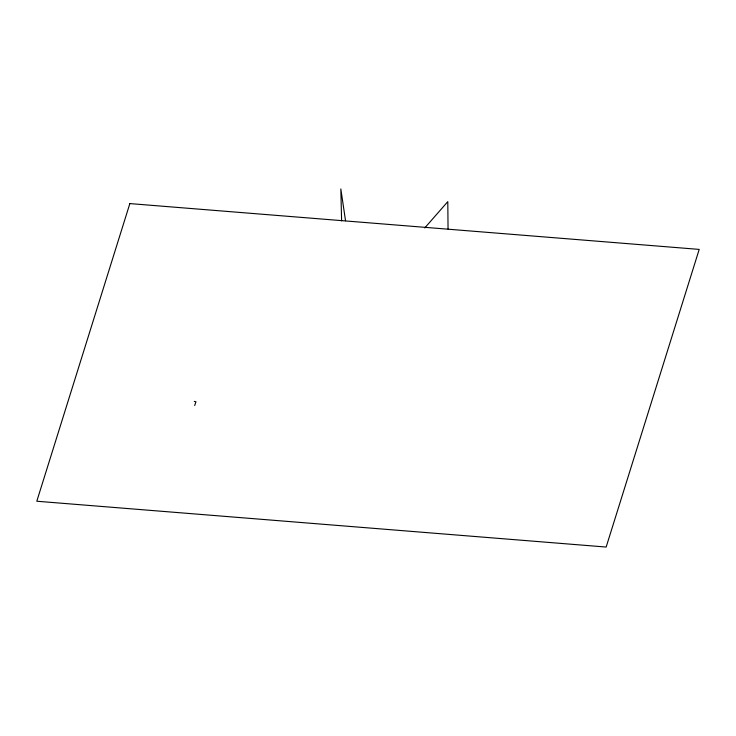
<?xml version="1.0" encoding="UTF-8"?>
<svg xmlns="http://www.w3.org/2000/svg" width="736" height="736" viewBox="0 0 736 736"><rect width="100%" height="100%" fill="white"/><g stroke="black" fill="none" stroke-linecap="round" stroke-linejoin="round"><path stroke-width="1.1" d="M194.681 405.536L195.96 401.782L194.276 401.378M424.746 227.948L447.801 201.636L448.049 228.997M345.534 220.745L340.832 188.95L341.614 220.883M129.849 203.587L36.8 501.234L606.151 547.05L699.2 249.403L129.849 203.587"/></g></svg>
